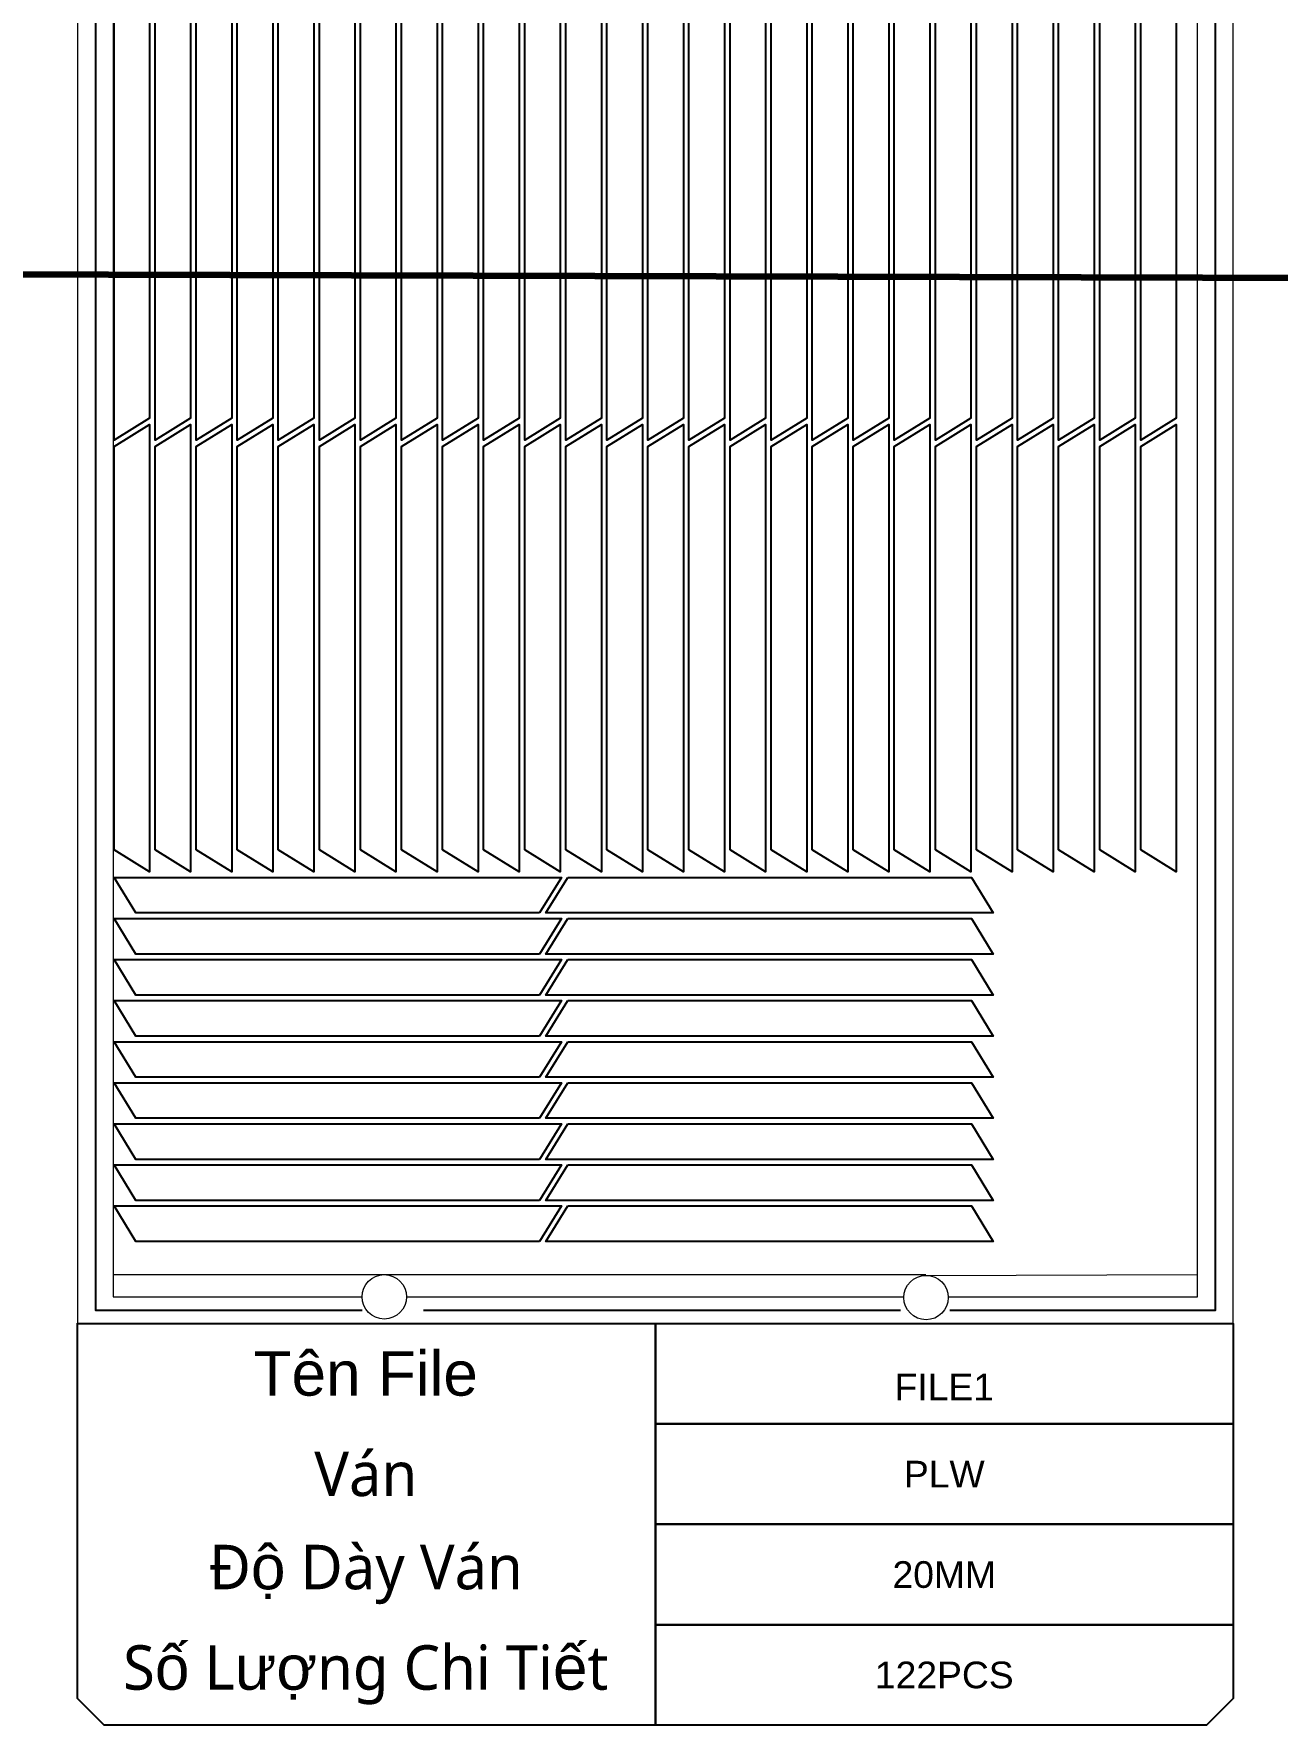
# Model space of a CAD drawing. Header units: millimetres. Extents: x -10628 to 24720, y -21829 to 4032.
# Drawn here: x 6600 to 7998, y -14201 to -12298 of the extents above; entities that cross this region are included whole.
import ezdxf
from ezdxf.enums import TextEntityAlignment as Align
from ezdxf.lldxf.tags import DXFTag

# ---------------------------------------------------------------- set-up
doc = ezdxf.new("R2010")
doc.units = ezdxf.units.MM
doc.layers.add('layer chu', color=7, linetype='Continuous', lineweight=9)
doc.layers.add('layer khung van cnc', color=7, linetype='Continuous', lineweight=25, true_color=0xfbf59b)
doc.layers.add('layer mau', color=7, linetype='Continuous')
doc.styles.add('Text Dim', font='arial.ttf')
tags = doc.linetypes.add('DATTRANHVAKEPVAN', pattern='A,32.156035,-1.521322,["DAT TRÁNH VA CHẠM KẸP VÁN",Text Dim,S=2.23494,R=0,X=0,Y=-0.877209],-47.8264', length=81.503757).pattern_tags.tags
tags[6] = DXFTag(74, 10)
tags = doc.linetypes.add('KVVIENMAY', pattern='A,46.311228,-10.280676,["KV VIỀN MÁY",Text Dim,S=10.028098,R=0,X=0,Y=-4.346144],-100.988212', length=157.580116).pattern_tags.tags
tags[6] = DXFTag(74, 10)

# ---------------------------------------------------------------- blocks, each defined once
blk = doc.blocks.new('khung van cnc')
at = {"color": 2, "linetype": 'DATTRANHVAKEPVAN', "lineweight": 5}
for p, q in [((-1453, -44.4), (-1148, -44.4)), ((-1148, -44.4), (-538.7, -44.4)), ((-539.1, -45.3), (-233, -44.4))]:
    blk.add_line(p, q, dxfattribs=at)
at = {"color": 250, "lineweight": 5}
blk.add_line((-1494.1, -99.4), (-193, -99.4), dxfattribs=at)
at = {"lineweight": 5}
blk.add_lwpolyline([(-193, -99.4), (-193, 2370.6), (-223, 2400.6), (-1463, 2400.6), (-1493, 2370.6), (-1493, -99.4)], close=True, dxfattribs=at)
at = {"color": 1, "linetype": 'KVVIENMAY'}
for points in [[(-511.9, -84.4), (-213, -84.4), (-213, 2370.6), (-228, 2385.6), (-1458, 2385.6), (-1473, 2370.6), (-1473, -84.4), (-1172.8, -84.4)], [(-1104, -84.4), (-567.2, -84.4)]]:
    blk.add_lwpolyline(points, dxfattribs=at)
at = {"lineweight": 5}
for points in [[(-513.5, -69.4), (-233, -69.4), (-233, 2370.6), (-1453, 2370.6), (-1453, -69.4), (-1173, -69.4)], [(-1123, -69.4), (-563.5, -69.4)]]:
    blk.add_lwpolyline(points, dxfattribs=at)
blk.add_lwpolyline([(-843, -551.3), (-1463, -551.3), (-1493, -521.3), (-1493, -99.4), (-843, -99.4)], close=True)
for centre in [(-1148, -69.4), (-538.5, -70.2)]:
    blk.add_circle(centre, 25, dxfattribs=at)
at = {"layer": 'layer mau'}
for points in [[(-843, -99.4), (-193, -99.4), (-193, -212.4), (-843, -212.4)], [(-843, -212.4), (-193, -212.4), (-193, -325.3), (-843, -325.3)], [(-843, -325.3), (-193, -325.3), (-193, -438.3), (-843, -438.3)], [(-843, -438.3), (-193, -438.3), (-193, -521.2), (-223, -551.2), (-843, -551.2)]]:
    blk.add_lwpolyline(points, close=True, dxfattribs=at)
at = {"color": 254, "lineweight": 5, "char_height": 50, "width": 647.53, "attachment_point": 5}
for s, insert in [('{\\fArial|b0|i0|c163|p34;Tên File}', (-1168.8, -155.9)), ('{\\fYu Gothic UI Semilight|b0|i0|c128|p34;Ván}', (-1168.8, -268.9)), ('{\\fYu Gothic UI Semilight|b0|i0|c128|p34;Đ\\fArial|b0|i0|c163|p34;ộ\\fYu Gothic UI Semilight|b0|i0|c128|p34; Dày Ván}', (-1168.8, -381.8)), ('{\\fYu Gothic UI Semilight|b0|i0|c128|p34;S\\fArial|b0|i0|c163|p34;ố\\fYu Gothic UI Semilight|b0|i0|c128|p34; L\\fArial|b0|i0|c163|p34;ượ\\fYu Gothic UI Semilight|b0|i0|c128|p34;ng Chi Ti\\fArial|b0|i0|c163|p34;ế\\fYu Gothic UI Semilight|b0|i0|c128|p34;t}', (-1168.8, -494.8))]:
    blk.add_mtext(s, dxfattribs=dict(at, insert=insert))
at = {"layer": 'layer mau'}
for tag, p in [('ÁGF', (-518, -155.9)), ('TENFILE', (-518, -268.9)), ('TENFILE', (-518, -381.8)), ('TENFILE', (-518, -494.8))]:
    blk.add_attdef(tag, text='', height=30, dxfattribs=at).set_placement(p, align=Align.MIDDLE_CENTER)

msp = doc.modelspace()

# ---------------------------------------------------------------- linework, layer by layer
at = {"color": 1, "lineweight": 211}
msp.add_line((4702.488, -12563.343), (17242.724, -12598.284), dxfattribs=at)
for points in [[(6730.006, -12276.581), (6730.006, -12730.532), (6690.006, -12755.173), (6690.006, -12251.94)], [(6776.206, -12276.581), (6776.206, -12730.532), (6736.206, -12755.173), (6736.206, -12251.94)], [(6822.406, -12276.581), (6822.406, -12730.532), (6782.406, -12755.173), (6782.406, -12251.94)], [(6868.606, -12276.581), (6868.606, -12730.532), (6828.606, -12755.173), (6828.606, -12251.94)], [(6914.806, -12276.581), (6914.806, -12730.532), (6874.806, -12755.173), (6874.806, -12251.94)], [(6961.006, -12276.581), (6961.006, -12730.532), (6921.006, -12755.173), (6921.006, -12251.94)], [(7007.206, -12276.581), (7007.206, -12730.532), (6967.206, -12755.173), (6967.206, -12251.94)], [(7053.406, -12276.581), (7053.406, -12730.532), (7013.406, -12755.173), (7013.406, -12251.94)], [(7099.606, -12276.581), (7099.606, -12730.532), (7059.606, -12755.173), (7059.606, -12251.94)], [(7145.806, -12276.581), (7145.806, -12730.532), (7105.806, -12755.173), (7105.806, -12251.94)], [(7192.006, -12276.581), (7192.006, -12730.532), (7152.006, -12755.173), (7152.006, -12251.94)], [(7238.206, -12276.581), (7238.206, -12730.532), (7198.206, -12755.173), (7198.206, -12251.94)], [(7284.406, -12276.581), (7284.406, -12730.532), (7244.406, -12755.173), (7244.406, -12251.94)], [(7330.606, -12276.581), (7330.606, -12730.532), (7290.606, -12755.173), (7290.606, -12251.94)], [(7376.806, -12276.581), (7376.806, -12730.532), (7336.806, -12755.173), (7336.806, -12251.94)], [(7423.006, -12276.581), (7423.006, -12730.532), (7383.006, -12755.173), (7383.006, -12251.94)], [(7469.206, -12276.581), (7469.206, -12730.532), (7429.206, -12755.173), (7429.206, -12251.94)], [(7515.406, -12276.581), (7515.406, -12730.532), (7475.406, -12755.173), (7475.406, -12251.94)], [(7561.606, -12276.581), (7561.606, -12730.532), (7521.606, -12755.173), (7521.606, -12251.94)], [(7607.806, -12276.581), (7607.806, -12730.532), (7567.806, -12755.173), (7567.806, -12251.94)], [(7654.006, -12276.581), (7654.006, -12730.532), (7614.006, -12755.173), (7614.006, -12251.94)], [(7700.206, -12276.581), (7700.206, -12730.532), (7660.206, -12755.173), (7660.206, -12251.94)], [(7746.406, -12276.581), (7746.406, -12730.532), (7706.406, -12755.173), (7706.406, -12251.94)], [(7792.606, -12276.581), (7792.606, -12730.532), (7752.606, -12755.173), (7752.606, -12251.94)], [(7838.806, -12276.581), (7838.806, -12730.532), (7798.806, -12755.173), (7798.806, -12251.94)], [(7885.006, -12276.581), (7885.006, -12730.532), (7845.006, -12755.173), (7845.006, -12251.94)], [(6690.006, -13216.407), (6690.006, -12762.456), (6730.006, -12737.815), (6730.006, -13241.048)], [(6736.206, -13216.407), (6736.206, -12762.456), (6776.206, -12737.815), (6776.206, -13241.048)], [(6782.406, -13216.407), (6782.406, -12762.456), (6822.406, -12737.815), (6822.406, -13241.048)], [(6828.606, -13216.407), (6828.606, -12762.456), (6868.606, -12737.815), (6868.606, -13241.048)], [(6874.806, -13216.407), (6874.806, -12762.456), (6914.806, -12737.815), (6914.806, -13241.048)], [(6921.006, -13216.407), (6921.006, -12762.456), (6961.006, -12737.815), (6961.006, -13241.048)], [(6967.206, -13216.407), (6967.206, -12762.456), (7007.206, -12737.815), (7007.206, -13241.048)], [(7013.406, -13216.407), (7013.406, -12762.456), (7053.406, -12737.815), (7053.406, -13241.048)], [(7059.606, -13216.407), (7059.606, -12762.456), (7099.606, -12737.815), (7099.606, -13241.048)], [(7105.806, -13216.407), (7105.806, -12762.456), (7145.806, -12737.815), (7145.806, -13241.048)], [(7152.006, -13216.407), (7152.006, -12762.456), (7192.006, -12737.815), (7192.006, -13241.048)], [(7198.206, -13216.407), (7198.206, -12762.456), (7238.206, -12737.815), (7238.206, -13241.048)], [(7244.406, -13216.407), (7244.406, -12762.456), (7284.406, -12737.815), (7284.406, -13241.048)], [(7290.606, -13216.407), (7290.606, -12762.456), (7330.606, -12737.815), (7330.606, -13241.048)], [(7336.806, -13216.407), (7336.806, -12762.456), (7376.806, -12737.815), (7376.806, -13241.048)], [(7383.006, -13216.407), (7383.006, -12762.456), (7423.006, -12737.815), (7423.006, -13241.048)], [(7429.206, -13216.407), (7429.206, -12762.456), (7469.206, -12737.815), (7469.206, -13241.048)], [(7475.406, -13216.407), (7475.406, -12762.456), (7515.406, -12737.815), (7515.406, -13241.048)], [(7521.606, -13216.407), (7521.606, -12762.456), (7561.606, -12737.815), (7561.606, -13241.048)], [(7567.806, -13216.407), (7567.806, -12762.456), (7607.806, -12737.815), (7607.806, -13241.048)], [(7614.006, -13216.407), (7614.006, -12762.456), (7654.006, -12737.815), (7654.006, -13241.048)], [(7660.206, -13216.407), (7660.206, -12762.456), (7700.206, -12737.815), (7700.206, -13241.048)], [(7706.406, -13216.407), (7706.406, -12762.456), (7746.406, -12737.815), (7746.406, -13241.048)], [(7752.606, -13216.407), (7752.606, -12762.456), (7792.606, -12737.815), (7792.606, -13241.048)], [(7798.806, -13216.407), (7798.806, -12762.456), (7838.806, -12737.815), (7838.806, -13241.048)], [(7845.006, -13216.407), (7845.006, -12762.456), (7885.006, -12737.815), (7885.006, -13241.048)], [(7168.607, -13287.256), (6714.655, -13287.256), (6690.014, -13247.256), (7193.247, -13247.256)], [(7200.529, -13247.256), (7654.481, -13247.256), (7679.122, -13287.256), (7175.889, -13287.256)], [(7168.607, -13333.456), (6714.655, -13333.456), (6690.014, -13293.456), (7193.247, -13293.456)], [(7200.529, -13293.456), (7654.481, -13293.456), (7679.122, -13333.456), (7175.889, -13333.456)], [(7168.607, -13379.656), (6714.655, -13379.656), (6690.014, -13339.656), (7193.247, -13339.656)], [(7200.529, -13339.656), (7654.481, -13339.656), (7679.122, -13379.656), (7175.889, -13379.656)], [(7168.607, -13425.856), (6714.655, -13425.856), (6690.014, -13385.856), (7193.247, -13385.856)], [(7200.529, -13385.856), (7654.481, -13385.856), (7679.122, -13425.856), (7175.889, -13425.856)], [(7168.607, -13472.056), (6714.655, -13472.056), (6690.014, -13432.056), (7193.247, -13432.056)], [(7200.529, -13432.056), (7654.481, -13432.056), (7679.122, -13472.056), (7175.889, -13472.056)], [(7168.607, -13518.256), (6714.655, -13518.256), (6690.014, -13478.256), (7193.247, -13478.256)], [(7200.529, -13478.256), (7654.481, -13478.256), (7679.122, -13518.256), (7175.889, -13518.256)], [(7168.607, -13564.456), (6714.655, -13564.456), (6690.014, -13524.456), (7193.247, -13524.456)], [(7200.529, -13524.456), (7654.481, -13524.456), (7679.122, -13564.456), (7175.889, -13564.456)], [(7168.607, -13610.656), (6714.655, -13610.656), (6690.014, -13570.656), (7193.247, -13570.656)], [(7200.529, -13570.656), (7654.481, -13570.656), (7679.122, -13610.656), (7175.889, -13610.656)], [(7168.607, -13656.856), (6714.655, -13656.856), (6690.014, -13616.856), (7193.247, -13616.856)], [(7200.529, -13616.856), (7654.481, -13616.856), (7679.122, -13656.856), (7175.889, -13656.856)]]:
    msp.add_lwpolyline(points, close=True)

# ---------------------------------------------------------------- block references
at = {"layer": 'layer khung van cnc'}
ref = msp.add_blockref('khung van cnc', (8142.01, -13649.743), dxfattribs=at)
ref.add_attrib('TENFILE', '122PCS', dxfattribs={"layer": 'layer chu', "lineweight": 5, "height": 30, "style": 'Text Dim'}).set_placement((7624.006, -14144.502), align=Align.MIDDLE_CENTER)
ref.add_attrib('TENFILE', '20MM', dxfattribs={"layer": 'layer chu', "height": 30, "style": 'Text Dim'}).set_placement((7624.006, -14031.554), align=Align.MIDDLE_CENTER)
ref.add_attrib('TENFILE', 'PLW', dxfattribs={"layer": 'layer chu', "height": 30, "style": 'Text Dim'}).set_placement((7624.006, -13918.605), align=Align.MIDDLE_CENTER)
ref.add_attrib('ÁGF', 'FILE1', dxfattribs={"layer": 'layer chu', "height": 30, "style": 'Text Dim'}).set_placement((7624.006, -13805.657), align=Align.TOP_CENTER)

doc.saveas('drawing.dxf')
